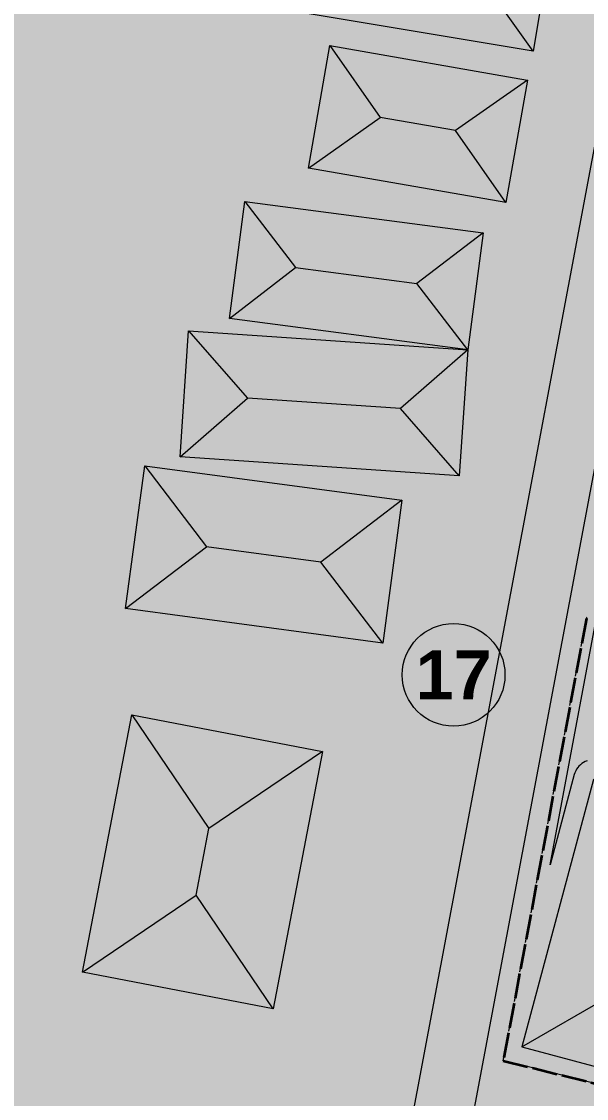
# Model space of a CAD drawing. Header units: metres. Extents: x 305909 to 307171, y 9156037 to 9156671.
# Drawn here: x 306350.1 to 306378.7, y 9156467.6 to 9156522.1 of the extents above; entities that cross this region are included whole.
import ezdxf
from ezdxf.enums import TextEntityAlignment as Align

# ---------------------------------------------------------------- set-up
doc = ezdxf.new("R2010")
doc.units = ezdxf.units.M
doc.linetypes.add('DASHED', pattern=[1.524, 1.27, -0.254])
doc.linetypes.add('DASHED2', pattern=[0.762, 0.635, -0.127])
for name, color, linetype, lineweight, true_color in [('A-ALUR_DISTRIBUSI', 7, 'DASHED', 50, 0x7828a0), ('A-ALUR_WISATA', 7, 'DASHED2', 50, 0xeb7800), ('B-BANGUNAN_PERMUKIMAN', 7, 'Continuous', 13, 0xf0cd8c), ('B-BAYANGAN', 7, 'Continuous', 0, 0x76786c), ('J-PERKERASAN_JALAN', 7, 'Continuous', 9, 0x989896), ('T-BALAI_PELATIHAN', 7, 'Continuous', 30, 0xaa2d2d), ('T-BANGUNAN_KLASTER_INTI', 7, 'Continuous', 13, 0xe88c3c), ('T-BIOFILTER', 7, 'Continuous', 13, 0x60aad2), ('T-KLASTER_TEMPE_INTI', 7, 'DASHED', 35, 0xd26e14), ('T-NOMOR_ELEMEN', 7, 'Continuous', 18, 0x141414), ('T-PERSIL_BALAI', 7, 'DASHED', 13, 0xb42828), ('U-PENANDA', 7, 'Continuous', 18, 0x192d78), ('Z-R-UT', 7, 'Continuous', 0, 0xffd699), ('Z-SPU-2', 7, 'Continuous', 0, 0xe6d2f0)]:
    doc.layers.add(name, color=color, linetype=linetype, lineweight=lineweight, true_color=true_color)
doc.styles.add('ARIALB', font='arialbd.ttf')

# ---------------------------------------------------------------- blocks, each defined once
blk = doc.blocks.new('PENANDA')
at = {"true_color": 0x192d78}
h = blk.add_hatch(color=166, dxfattribs=at)
h.dxf.hatch_style = 1
h.paths.add_polyline_path([(0, 1.6), (-1.4, -0.9), (1.4, -0.9)])

msp = doc.modelspace()

# ---------------------------------------------------------------- hatches: boundary and pattern name
at = {"layer": 'A-ALUR_DISTRIBUSI', "true_color": 0x7828a0}
h = msp.add_hatch(color=195, dxfattribs=at)
h.dxf.hatch_style = 1
h.paths.add_polyline_path([(306378.526, 9156499.656), (306378.566, 9156499.869), (306379.942, 9156499.611), (306379.902, 9156499.398), (306378.836, 9156493.714), (306377.46, 9156493.972), (306378.526, 9156499.656)])
h = msp.add_hatch(color=195, dxfattribs=at)
h.dxf.hatch_style = 1
h.paths.add_polyline_path([(306376.908, 9156491.023), (306378.284, 9156490.765), (306377.178, 9156484.868), (306375.802, 9156485.126), (306376.908, 9156491.023)])
h = msp.add_hatch(color=195, dxfattribs=at)
h.dxf.hatch_style = 1
h.paths.add_polyline_path([(306374.642, 9156478.942), (306375.249, 9156482.177), (306376.625, 9156481.919), (306376.018, 9156478.684), (306375.519, 9156476.022), (306374.143, 9156476.28), (306374.642, 9156478.942)])
h = msp.add_hatch(color=195, dxfattribs=at)
h.dxf.hatch_style = 1
h.paths.add_polyline_path([(306372.7, 9156468.585), (306373.132, 9156470.887), (306373.59, 9156473.331), (306374.966, 9156473.073), (306374.508, 9156470.629), (306374.076, 9156468.327), (306373.861, 9156467.176), (306372.485, 9156467.434), (306372.7, 9156468.585)])
at = {"layer": 'A-ALUR_WISATA', "true_color": 0xeb7800}
h = msp.add_hatch(color=30, dxfattribs=at)
h.dxf.hatch_style = 1
h.paths.add_polyline_path([(306379.347, 9156525.812), (306379.38, 9156525.72), (306379.402, 9156525.624), (306380.177, 9156520.93), (306378.599, 9156520.669), (306377.839, 9156525.266), (306377.385, 9156526.316), (306378.853, 9156526.952), (306379.347, 9156525.812)])
h = msp.add_hatch(color=30, dxfattribs=at)
h.dxf.hatch_style = 1
h.paths.add_polyline_path([(306379.016, 9156502.813), (306377.444, 9156503.108), (306378.549, 9156509.005), (306380.122, 9156508.71), (306379.016, 9156502.813)])
h = msp.add_hatch(color=30, dxfattribs=at)
h.dxf.hatch_style = 1
h.paths.add_polyline_path([(306377.358, 9156493.967), (306375.786, 9156494.262), (306376.891, 9156500.159), (306378.463, 9156499.864), (306377.358, 9156493.967)])
h = msp.add_hatch(color=30, dxfattribs=at)
h.dxf.hatch_style = 1
h.paths.add_polyline_path([(306375.467, 9156488.217), (306374.228, 9156493.332), (306378.474, 9156492.537)])
h = msp.add_hatch(color=30, dxfattribs=at)
h.dxf.hatch_style = 1
h.paths.add_polyline_path([(306375.701, 9156485.121), (306374.128, 9156485.415), (306375.233, 9156491.313), (306376.806, 9156491.018), (306375.701, 9156485.121)])
h = msp.add_hatch(color=30, dxfattribs=at)
h.dxf.hatch_style = 1
h.paths.add_polyline_path([(306374.421, 9156478.284), (306374.045, 9156476.275), (306372.472, 9156476.569), (306372.848, 9156478.578), (306373.576, 9156482.467), (306375.149, 9156482.172), (306374.421, 9156478.284)])
h = msp.add_hatch(color=30, dxfattribs=at)
h.dxf.hatch_style = 1
h.paths.add_polyline_path([(306373.427, 9156472.972), (306372.625, 9156468.681), (306372.392, 9156467.428), (306370.819, 9156467.721), (306371.053, 9156468.975), (306371.854, 9156473.266), (306371.921, 9156473.62), (306373.493, 9156473.326), (306373.427, 9156472.972)])
at = {"layer": 'B-BANGUNAN_PERMUKIMAN', "true_color": 0xb87250}
h = msp.add_hatch(color=35, dxfattribs=at)
h.dxf.hatch_style = 1
h.paths.add_polyline_path([(306371.389, 9156527.089), (306377.901, 9156531.73), (306376.03, 9156520.577), (306371.389, 9156527.089)])
at = {"layer": 'B-BANGUNAN_PERMUKIMAN', "true_color": 0xc07753}
h = msp.add_hatch(color=23, dxfattribs=at)
h.dxf.hatch_style = 1
h.paths.add_polyline_path([(306366.138, 9156527.969), (306371.389, 9156527.089), (306376.03, 9156520.577), (306376.03, 9156520.576), (306359.626, 9156523.328), (306366.138, 9156527.969)])
at = {"layer": 'B-BANGUNAN_PERMUKIMAN', "true_color": 0xef9568}
h = msp.add_hatch(color=21, dxfattribs=at)
h.dxf.hatch_style = 1
h.paths.add_polyline_path([(306368.288, 9156517.218), (306364.649, 9156514.66), (306365.731, 9156520.857), (306368.288, 9156517.218)])
at = {"layer": 'B-BANGUNAN_PERMUKIMAN', "true_color": 0xe79064}
h = msp.add_hatch(color=33, dxfattribs=at)
h.dxf.hatch_style = 1
h.paths.add_polyline_path([(306372.093, 9156516.553), (306368.288, 9156517.218), (306365.731, 9156520.857), (306365.731, 9156520.857), (306375.732, 9156519.111), (306372.093, 9156516.553)])
at = {"layer": 'B-BANGUNAN_PERMUKIMAN', "true_color": 0xb8724f}
h = msp.add_hatch(color=35, dxfattribs=at)
h.dxf.hatch_style = 1
h.paths.add_polyline_path([(306372.093, 9156516.553), (306375.732, 9156519.111), (306374.65, 9156512.914), (306372.093, 9156516.553)])
at = {"layer": 'B-BANGUNAN_PERMUKIMAN', "true_color": 0xc07753}
h = msp.add_hatch(color=23, dxfattribs=at)
h.dxf.hatch_style = 1
h.paths.add_polyline_path([(306364.649, 9156514.66), (306368.288, 9156517.218), (306372.093, 9156516.553), (306374.65, 9156512.914), (306364.649, 9156514.66)])
at = {"layer": 'B-BANGUNAN_PERMUKIMAN', "true_color": 0xee9467}
h = msp.add_hatch(color=21, dxfattribs=at)
h.dxf.hatch_style = 1
h.paths.add_polyline_path([(306363.999, 9156509.615), (306360.651, 9156507.046), (306361.43, 9156512.963), (306363.999, 9156509.615)])
at = {"layer": 'B-BANGUNAN_PERMUKIMAN', "true_color": 0xe89064}
h = msp.add_hatch(color=33, dxfattribs=at)
h.dxf.hatch_style = 1
h.paths.add_polyline_path([(306370.146, 9156508.806), (306363.999, 9156509.615), (306361.43, 9156512.963), (306373.494, 9156511.376), (306370.146, 9156508.806)])
at = {"layer": 'B-BANGUNAN_PERMUKIMAN', "true_color": 0xb97350}
h = msp.add_hatch(color=23, dxfattribs=at)
h.dxf.hatch_style = 1
h.paths.add_polyline_path([(306372.716, 9156505.458), (306370.146, 9156508.806), (306373.494, 9156511.376), (306373.494, 9156511.376), (306372.716, 9156505.458)])
at = {"layer": 'B-BANGUNAN_PERMUKIMAN', "true_color": 0xbf7753}
h = msp.add_hatch(color=23, dxfattribs=at)
h.dxf.hatch_style = 1
h.paths.add_polyline_path([(306360.651, 9156507.046), (306360.651, 9156507.046), (306363.999, 9156509.615), (306370.146, 9156508.806), (306372.716, 9156505.458), (306360.651, 9156507.046)])
at = {"layer": 'B-BANGUNAN_PERMUKIMAN', "true_color": 0xed9367}
h = msp.add_hatch(color=21, dxfattribs=at)
h.dxf.hatch_style = 1
h.paths.add_polyline_path([(306358.588, 9156506.41), (306361.56, 9156503.008), (306358.158, 9156500.036), (306358.158, 9156500.036), (306358.588, 9156506.41)])
at = {"layer": 'B-BANGUNAN_PERMUKIMAN', "true_color": 0xea9165}
h = msp.add_hatch(color=33, dxfattribs=at)
h.dxf.hatch_style = 1
h.paths.add_polyline_path([(306372.716, 9156505.458), (306369.314, 9156502.486), (306361.56, 9156503.008), (306358.588, 9156506.41), (306372.716, 9156505.458)])
at = {"layer": 'B-BANGUNAN_PERMUKIMAN', "true_color": 0xba7450}
h = msp.add_hatch(color=23, dxfattribs=at)
h.dxf.hatch_style = 1
h.paths.add_polyline_path([(306369.314, 9156502.486), (306372.716, 9156505.458), (306372.286, 9156499.084), (306369.314, 9156502.486)])
at = {"layer": 'B-BANGUNAN_PERMUKIMAN', "true_color": 0xbd7652}
h = msp.add_hatch(color=23, dxfattribs=at)
h.dxf.hatch_style = 1
h.paths.add_polyline_path([(306361.56, 9156503.008), (306369.314, 9156502.486), (306372.286, 9156499.084), (306372.286, 9156499.083), (306358.158, 9156500.036), (306361.56, 9156503.008)])
at = {"layer": 'B-BANGUNAN_PERMUKIMAN', "true_color": 0xee9467}
h = msp.add_hatch(color=21, dxfattribs=at)
h.dxf.hatch_style = 1
h.paths.add_polyline_path([(306359.494, 9156495.486), (306355.396, 9156492.358), (306355.395, 9156492.358), (306356.365, 9156499.584), (306359.494, 9156495.486)])
at = {"layer": 'B-BANGUNAN_PERMUKIMAN', "true_color": 0xe89064}
h = msp.add_hatch(color=33, dxfattribs=at)
h.dxf.hatch_style = 1
h.paths.add_polyline_path([(306369.382, 9156497.838), (306369.382, 9156497.838), (306365.284, 9156494.709), (306359.494, 9156495.486), (306356.365, 9156499.584), (306369.382, 9156497.838)])
at = {"layer": 'B-BANGUNAN_PERMUKIMAN', "true_color": 0xb97350}
h = msp.add_hatch(color=23, dxfattribs=at)
h.dxf.hatch_style = 1
h.paths.add_polyline_path([(306365.284, 9156494.709), (306369.382, 9156497.838), (306368.413, 9156490.611), (306365.284, 9156494.709)])
at = {"layer": 'B-BANGUNAN_PERMUKIMAN', "true_color": 0xbf7753}
h = msp.add_hatch(color=23, dxfattribs=at)
h.dxf.hatch_style = 1
h.paths.add_polyline_path([(306359.494, 9156495.486), (306365.284, 9156494.709), (306368.413, 9156490.611), (306355.396, 9156492.358), (306359.494, 9156495.486)])
at = {"layer": 'B-BANGUNAN_PERMUKIMAN', "true_color": 0xf09568}
h = msp.add_hatch(color=21, dxfattribs=at)
h.dxf.hatch_style = 1
h.paths.add_polyline_path([(306359.615, 9156481.221), (306358.97, 9156477.853), (306353.216, 9156473.952), (306355.713, 9156486.975), (306359.615, 9156481.221)])
at = {"layer": 'B-BANGUNAN_PERMUKIMAN', "true_color": 0xe78f64}
h = msp.add_hatch(color=33, dxfattribs=at)
h.dxf.hatch_style = 1
h.paths.add_polyline_path([(306359.615, 9156481.221), (306355.713, 9156486.975), (306365.37, 9156485.123), (306359.615, 9156481.221)])
at = {"layer": 'B-BANGUNAN_PERMUKIMAN', "true_color": 0xb7724f}
h = msp.add_hatch(color=35, dxfattribs=at)
h.dxf.hatch_style = 1
h.paths.add_polyline_path([(306362.873, 9156472.099), (306358.97, 9156477.853), (306359.615, 9156481.221), (306365.37, 9156485.123), (306365.37, 9156485.123), (306362.873, 9156472.099)])
at = {"layer": 'B-BANGUNAN_PERMUKIMAN', "true_color": 0xc07853}
h = msp.add_hatch(color=23, dxfattribs=at)
h.dxf.hatch_style = 1
h.paths.add_polyline_path([(306358.97, 9156477.853), (306362.873, 9156472.099), (306353.216, 9156473.951), (306353.216, 9156473.952), (306358.97, 9156477.853)])
at = {"layer": 'B-BAYANGAN', "true_color": 0x76786c}
h = msp.add_hatch(color=8, dxfattribs=at)
h.dxf.hatch_style = 1
h.paths.add_polyline_path([(306378.651, 9156530.98), (306376.78, 9156519.826), (306360.376, 9156522.578), (306362.247, 9156533.732), (306378.651, 9156530.98)])
h = msp.add_hatch(color=8, dxfattribs=at)
h.dxf.hatch_style = 1
h.paths.add_polyline_path([(306378.651, 9156530.98), (306376.78, 9156519.826), (306360.376, 9156522.578), (306362.247, 9156533.732), (306378.651, 9156530.98)])
h = msp.add_hatch(color=8, dxfattribs=at)
h.dxf.hatch_style = 1
h.paths.add_polyline_path([(306376.482, 9156518.361), (306375.401, 9156512.164), (306365.399, 9156513.91), (306366.481, 9156520.107), (306376.482, 9156518.361)])
h = msp.add_hatch(color=8, dxfattribs=at)
h.dxf.hatch_style = 1
h.paths.add_polyline_path([(306376.482, 9156518.361), (306375.401, 9156512.164), (306365.399, 9156513.91), (306366.481, 9156520.107), (306376.482, 9156518.361)])
h = msp.add_hatch(color=8, dxfattribs=at)
h.dxf.hatch_style = 1
h.paths.add_polyline_path([(306373.466, 9156504.708), (306361.401, 9156506.295), (306362.18, 9156512.213), (306374.245, 9156510.626), (306373.466, 9156504.708)])
h = msp.add_hatch(color=8, dxfattribs=at)
h.dxf.hatch_style = 1
h.paths.add_polyline_path([(306373.466, 9156504.708), (306361.401, 9156506.295), (306362.18, 9156512.213), (306374.245, 9156510.626), (306373.466, 9156504.708)])
h = msp.add_hatch(color=8, dxfattribs=at)
h.dxf.hatch_style = 1
h.paths.add_polyline_path([(306373.466, 9156504.708), (306373.036, 9156498.333), (306358.908, 9156499.286), (306359.337, 9156505.66), (306373.466, 9156504.708)])
h = msp.add_hatch(color=8, dxfattribs=at)
h.dxf.hatch_style = 1
h.paths.add_polyline_path([(306373.466, 9156504.708), (306373.036, 9156498.333), (306358.908, 9156499.286), (306359.337, 9156505.66), (306373.466, 9156504.708)])
h = msp.add_hatch(color=8, dxfattribs=at)
h.dxf.hatch_style = 1
h.paths.add_polyline_path([(306370.132, 9156497.088), (306369.163, 9156489.861), (306356.145, 9156491.608), (306357.115, 9156498.834), (306370.132, 9156497.088)])
h = msp.add_hatch(color=8, dxfattribs=at)
h.dxf.hatch_style = 1
h.paths.add_polyline_path([(306370.132, 9156497.088), (306369.163, 9156489.861), (306356.145, 9156491.608), (306357.115, 9156498.834), (306370.132, 9156497.088)])
h = msp.add_hatch(color=8, dxfattribs=at)
h.dxf.hatch_style = 1
h.paths.add_polyline_path([(306366.121, 9156484.373), (306363.623, 9156471.349), (306353.966, 9156473.201), (306356.463, 9156486.225), (306366.121, 9156484.373)])
h = msp.add_hatch(color=8, dxfattribs=at)
h.dxf.hatch_style = 1
h.paths.add_polyline_path([(306366.121, 9156484.373), (306363.623, 9156471.349), (306353.966, 9156473.201), (306356.463, 9156486.225), (306366.121, 9156484.373)])
h = msp.add_hatch(color=8, dxfattribs=at)
h.dxf.hatch_style = 1
h.paths.add_polyline_path([(306389.635, 9156480.208), (306379.976, 9156482.796), (306376.352, 9156469.273), (306386.012, 9156466.685), (306389.635, 9156480.208)])
at = {"layer": 'J-PERKERASAN_JALAN', "true_color": 0xa8a8a6}
h = msp.add_hatch(color=253, dxfattribs=at)
h.dxf.hatch_style = 1
h.paths.add_polyline_path([(306211.341, 9156561.319), (306215.693, 9156561.13), (306215.76, 9156561.126), (306215.8, 9156561.123), (306215.867, 9156561.117), (306305.106, 9156551.206), (306305.211, 9156551.196), (306385.831, 9156544.389), (306385.918, 9156544.38), (306385.969, 9156544.374), (306386.055, 9156544.361), (306424.864, 9156537.661), (306424.901, 9156537.654), (306424.922, 9156537.65), (306424.958, 9156537.643), (306453.186, 9156531.689), (306453.481, 9156531.639), (306455.847, 9156531.322), (306456.066, 9156531.299), (306458.588, 9156531.102), (306458.613, 9156531.1), (306499.527, 9156528.16), (306499.548, 9156528.159), (306503.861, 9156527.791), (306503.93, 9156527.784), (306503.97, 9156527.78), (306504.038, 9156527.77), (306508.381, 9156527.098), (306524.104, 9156524.604), (306524.104, 9156521.364), (306507.903, 9156523.933), (306507.888, 9156523.936), (306503.705, 9156524.584), (306503.432, 9156524.616), (306499.323, 9156524.966), (306499.27, 9156524.971), (306458.379, 9156527.908), (306455.69, 9156528.118), (306455.636, 9156528.123), (306455.603, 9156528.127), (306455.548, 9156528.133), (306452.885, 9156528.49), (306452.811, 9156528.501), (306452.767, 9156528.509), (306452.694, 9156528.523), (306424.381, 9156534.494), (306424.236, 9156534.522), (306390.807, 9156540.293), (306390.292, 9156540.348), (306389.774, 9156540.336), (306389.261, 9156540.256), (306388.764, 9156540.112), (306388.289, 9156539.904), (306387.845, 9156539.636), (306387.439, 9156539.314), (306387.079, 9156538.941), (306386.769, 9156538.525), (306386.516, 9156538.073), (306386.324, 9156537.592), (306386.196, 9156537.089), (306373.097, 9156467.337), (306371.27, 9156457.608), (306371.258, 9156457.542), (306354.047, 9156356.618), (306353.994, 9156356.117), (306354.004, 9156355.613), (306354.077, 9156355.115), (306354.213, 9156354.629), (306354.408, 9156354.165), (306354.661, 9156353.729), (306354.966, 9156353.328), (306355.319, 9156352.968), (306355.714, 9156352.656), (306356.146, 9156352.396), (306356.607, 9156352.192), (306357.09, 9156352.048), (306357.587, 9156351.966), (306409.631, 9156346.693), (306409.685, 9156346.687), (306409.717, 9156346.683), (306409.771, 9156346.675), (306440.166, 9156341.92), (306440.608, 9156341.876), (306479.912, 9156340.134), (306480.43, 9156340.144), (306480.943, 9156340.222), (306481.441, 9156340.365), (306481.917, 9156340.572), (306482.362, 9156340.838), (306482.768, 9156341.16), (306483.13, 9156341.531), (306483.441, 9156341.946), (306483.695, 9156342.398), (306483.889, 9156342.879), (306484.019, 9156343.381), (306484.082, 9156343.896), (306484.563, 9156352.101), (306486.641, 9156384.636), (306486.657, 9156384.758), (306486.78, 9156384.758), (306489.513, 9156384.584), (306489.635, 9156384.568), (306489.635, 9156384.445), (306487.559, 9156351.943), (306487.558, 9156351.922), (306487.067, 9156343.551), (306487.07, 9156343.043), (306487.137, 9156342.539), (306487.267, 9156342.048), (306487.458, 9156341.578), (306487.707, 9156341.135), (306488.011, 9156340.728), (306488.363, 9156340.362), (306488.76, 9156340.044), (306489.193, 9156339.779), (306489.656, 9156339.571), (306490.142, 9156339.423), (306490.643, 9156339.338), (306492.503, 9156339.143), (306492.541, 9156339.139), (306492.564, 9156339.136), (306492.602, 9156339.131), (306513.238, 9156336.16), (306513.401, 9156336.139), (306524.104, 9156335.046), (306524.104, 9156331.829), (306512.982, 9156332.966), (306512.941, 9156332.97), (306512.916, 9156332.973), (306512.875, 9156332.979), (306498.863, 9156334.996), (306498.356, 9156335.037), (306497.849, 9156335.012), (306497.349, 9156334.924), (306496.864, 9156334.773), (306496.402, 9156334.562), (306495.97, 9156334.294), (306495.576, 9156333.973), (306495.226, 9156333.605), (306494.925, 9156333.196), (306494.679, 9156332.752), (306494.49, 9156332.28), (306494.364, 9156331.788), (306494.3, 9156331.284), (306494.301, 9156330.776), (306499.491, 9156251.377), (306499.491, 9156251.254), (306499.369, 9156251.238), (306496.637, 9156251.059), (306496.514, 9156251.059), (306496.498, 9156251.181), (306491.167, 9156332.724), (306491.102, 9156333.229), (306490.973, 9156333.721), (306490.782, 9156334.193), (306490.533, 9156334.637), (306490.23, 9156335.046), (306489.877, 9156335.413), (306489.48, 9156335.732), (306489.047, 9156335.998), (306488.582, 9156336.207), (306488.095, 9156336.356), (306487.594, 9156336.441), (306485.258, 9156336.686), (306485.017, 9156336.704), (306446.09, 9156338.429), (306445.584, 9156338.42), (306445.083, 9156338.346), (306444.595, 9156338.21), (306444.129, 9156338.013), (306443.691, 9156337.759), (306443.289, 9156337.452), (306442.928, 9156337.096), (306442.616, 9156336.698), (306442.356, 9156336.263), (306442.153, 9156335.8), (306442.011, 9156335.314), (306441.931, 9156334.814), (306441.915, 9156334.308), (306442.571, 9156313.413), (306442.58, 9156313.248), (306443.283, 9156303.609), (306443.286, 9156303.565), (306443.287, 9156303.544), (306443.288, 9156303.5), (306443.886, 9156283.072), (306443.882, 9156282.949), (306443.759, 9156282.937), (306441.022, 9156282.857), (306440.899, 9156282.862), (306440.888, 9156282.984), (306440.293, 9156303.314), (306440.284, 9156303.488), (306439.581, 9156313.122), (306439.578, 9156313.164), (306439.577, 9156313.184), (306439.576, 9156313.226), (306438.873, 9156335.586), (306438.826, 9156336.086), (306438.716, 9156336.577), (306438.545, 9156337.05), (306438.317, 9156337.498), (306438.034, 9156337.914), (306437.701, 9156338.291), (306437.323, 9156338.623), (306436.907, 9156338.906), (306436.458, 9156339.133), (306435.985, 9156339.303), (306435.494, 9156339.412), (306409.399, 9156343.494), (306409.184, 9156343.522), (306356.316, 9156348.878), (306355.783, 9156348.897), (306355.253, 9156348.844), (306354.735, 9156348.722), (306354.238, 9156348.531), (306353.77, 9156348.276), (306353.34, 9156347.962), (306352.956, 9156347.593), (306352.624, 9156347.176), (306352.351, 9156346.719), (306352.141, 9156346.23), (306351.997, 9156345.717), (306341.11, 9156293.6), (306341.085, 9156293.468), (306330.918, 9156235.039), (306330.908, 9156234.979), (306329.587, 9156226.644), (306329.547, 9156226.286), (306329.002, 9156218.17), (306329.001, 9156218.146), (306326.612, 9156189.443), (306326.594, 9156189.321), (306326.471, 9156189.324), (306323.742, 9156189.551), (306323.62, 9156189.569), (306323.622, 9156189.692), (306326.007, 9156218.339), (306326.011, 9156218.403), (306326.567, 9156226.689), (306326.575, 9156226.779), (306326.58, 9156226.824), (306326.592, 9156226.913), (306327.95, 9156235.479), (306327.954, 9156235.502), (306338.142, 9156294.057), (306338.148, 9156294.09), (306338.151, 9156294.106), (306338.158, 9156294.139), (306348.925, 9156345.68), (306348.998, 9156346.205), (306349.002, 9156346.735), (306348.936, 9156347.261), (306348.8, 9156347.774), (306348.598, 9156348.264), (306348.333, 9156348.723), (306348.01, 9156349.143), (306347.634, 9156349.517), (306347.211, 9156349.837), (306346.75, 9156350.099), (306346.259, 9156350.298), (306345.745, 9156350.43), (306324.834, 9156354.345), (306324.271, 9156354.41), (306279.508, 9156356.343), (306211.341, 9156359.746), (306211.341, 9156362.949), (306279.625, 9156359.541), (306279.652, 9156359.54), (306324.736, 9156357.593), (306324.877, 9156357.581), (306324.962, 9156357.572), (306325.102, 9156357.551), (306346.36, 9156353.57), (306346.885, 9156353.507), (306347.414, 9156353.514), (306347.937, 9156353.591), (306348.445, 9156353.736), (306348.93, 9156353.947), (306349.383, 9156354.219), (306349.796, 9156354.55), (306350.161, 9156354.931), (306350.473, 9156355.358), (306350.727, 9156355.822), (306350.917, 9156356.315), (306351.04, 9156356.829), (306367.345, 9156452.444), (306367.4, 9156452.978), (306367.382, 9156453.515), (306367.293, 9156454.044), (306367.134, 9156454.557), (306366.908, 9156455.044), (306366.618, 9156455.496), (306366.271, 9156455.905), (306365.872, 9156456.264), (306365.428, 9156456.566), (306364.948, 9156456.806), (306364.44, 9156456.98), (306363.913, 9156457.084), (306328.417, 9156461.659), (306307.102, 9156464.447), (306307.086, 9156464.449), (306307.041, 9156464.456), (306243.125, 9156474.305), (306242.61, 9156474.35), (306242.093, 9156474.329), (306241.583, 9156474.241), (306241.089, 9156474.088), (306240.619, 9156473.873), (306240.18, 9156473.598), (306239.781, 9156473.27), (306239.427, 9156472.892), (306239.125, 9156472.472), (306238.879, 9156472.017), (306235.863, 9156465.428), (306235.816, 9156465.333), (306235.721, 9156465.173), (306235.626, 9156465.045), (306235.517, 9156464.929), (306235.377, 9156464.807), (306235.291, 9156464.744), (306234.104, 9156463.916), (306234.011, 9156463.855), (306233.816, 9156463.749), (306233.715, 9156463.704), (306232.243, 9156463.105), (306232.16, 9156463.073), (306232.012, 9156463.028), (306231.882, 9156463), (306231.728, 9156462.982), (306231.639, 9156462.977), (306225.305, 9156462.777), (306225.175, 9156462.777), (306225.11, 9156462.78), (306224.979, 9156462.788), (306217.294, 9156463.552), (306217.186, 9156463.566), (306217.132, 9156463.574), (306217.025, 9156463.594), (306211.341, 9156464.792), (306211.341, 9156467.858), (306217.404, 9156466.58), (306217.834, 9156466.513), (306224.983, 9156465.803), (306225.505, 9156465.785), (306230.354, 9156465.938), (306230.906, 9156465.994), (306231.444, 9156466.125), (306231.96, 9156466.33), (306232.442, 9156466.604), (306232.881, 9156466.943), (306233.27, 9156467.338), (306233.6, 9156467.784), (306233.865, 9156468.271), (306237.161, 9156475.469), (306237.205, 9156475.561), (306237.295, 9156475.714), (306237.385, 9156475.836), (306237.487, 9156475.949), (306237.6, 9156476.051), (306237.743, 9156476.156), (306237.829, 9156476.21), (306239.166, 9156476.996), (306239.245, 9156477.041), (306239.389, 9156477.108), (306239.517, 9156477.155), (306239.67, 9156477.196), (306239.759, 9156477.213), (306241.459, 9156477.502), (306241.565, 9156477.517), (306241.752, 9156477.529), (306241.939, 9156477.52), (306242.045, 9156477.507), (306307.452, 9156467.428), (306307.542, 9156467.415), (306328.795, 9156464.635), (306328.802, 9156464.634), (306364.829, 9156459.991), (306365.332, 9156459.958), (306365.835, 9156459.989), (306366.33, 9156460.083), (306366.81, 9156460.238), (306367.266, 9156460.452), (306367.692, 9156460.722), (306368.08, 9156461.044), (306368.425, 9156461.412), (306368.721, 9156461.82), (306368.963, 9156462.262), (306369.147, 9156462.731), (306369.271, 9156463.22), (306370.149, 9156467.89), (306383.124, 9156536.986), (306383.186, 9156537.496), (306383.182, 9156538.011), (306383.112, 9156538.52), (306382.978, 9156539.016), (306382.781, 9156539.491), (306382.525, 9156539.937), (306382.213, 9156540.346), (306381.852, 9156540.712), (306381.447, 9156541.028), (306381.004, 9156541.29), (306380.532, 9156541.493), (306380.037, 9156541.634), (306379.529, 9156541.71), (306304.881, 9156548.012), (306304.855, 9156548.015), (306304.839, 9156548.016), (306304.813, 9156548.019), (306215.667, 9156557.919), (306215.399, 9156557.94), (306211.341, 9156558.116), (306211.341, 9156561.319)])
at = {"layer": 'T-BALAI_PELATIHAN', "true_color": 0xbf3434}
h = msp.add_hatch(color=15, dxfattribs=at)
h.dxf.hatch_style = 1
h.paths.add_polyline_path([(306382.611, 9156477.573), (306381.576, 9156473.708), (306375.453, 9156470.174), (306379.076, 9156483.696), (306382.611, 9156477.573)])
at = {"layer": 'T-BALAI_PELATIHAN', "true_color": 0x9a2a2a}
h = msp.add_hatch(color=17, dxfattribs=at)
h.dxf.hatch_style = 1
h.paths.add_polyline_path([(306381.576, 9156473.708), (306385.112, 9156467.585), (306375.453, 9156470.173), (306375.453, 9156470.174), (306381.576, 9156473.708)])
at = {"layer": 'T-BANGUNAN_KLASTER_INTI', "true_color": 0xce8b22}
h = msp.add_hatch(color=42, dxfattribs=at)
h.dxf.hatch_style = 1
h.paths.add_polyline_path([(306371.389, 9156527.089), (306377.901, 9156531.73), (306376.03, 9156520.577), (306371.389, 9156527.089)])
at = {"layer": 'T-BANGUNAN_KLASTER_INTI', "true_color": 0xd79124}
h = msp.add_hatch(color=42, dxfattribs=at)
h.dxf.hatch_style = 1
h.paths.add_polyline_path([(306366.138, 9156527.969), (306371.389, 9156527.089), (306376.03, 9156520.577), (306376.03, 9156520.576), (306359.626, 9156523.328), (306366.138, 9156527.969)])
at = {"layer": 'T-BANGUNAN_KLASTER_INTI', "true_color": 0xffb42d}
h = msp.add_hatch(color=40, dxfattribs=at)
h.dxf.hatch_style = 1
h.paths.add_polyline_path([(306368.288, 9156517.218), (306364.649, 9156514.66), (306365.731, 9156520.857), (306368.288, 9156517.218)])
at = {"layer": 'T-BANGUNAN_KLASTER_INTI', "true_color": 0xffae2b}
h = msp.add_hatch(color=40, dxfattribs=at)
h.dxf.hatch_style = 1
h.paths.add_polyline_path([(306372.093, 9156516.553), (306368.288, 9156517.218), (306365.731, 9156520.857), (306365.731, 9156520.857), (306375.732, 9156519.111), (306372.093, 9156516.553)])
at = {"layer": 'T-BANGUNAN_KLASTER_INTI', "true_color": 0xce8b22}
h = msp.add_hatch(color=42, dxfattribs=at)
h.dxf.hatch_style = 1
h.paths.add_polyline_path([(306372.093, 9156516.553), (306375.732, 9156519.111), (306374.65, 9156512.914), (306372.093, 9156516.553)])
at = {"layer": 'T-BANGUNAN_KLASTER_INTI', "true_color": 0xd89124}
h = msp.add_hatch(color=42, dxfattribs=at)
h.dxf.hatch_style = 1
h.paths.add_polyline_path([(306364.649, 9156514.66), (306368.288, 9156517.218), (306372.093, 9156516.553), (306374.65, 9156512.914), (306364.649, 9156514.66)])
at = {"layer": 'T-BANGUNAN_KLASTER_INTI', "true_color": 0xffb42d}
h = msp.add_hatch(color=40, dxfattribs=at)
h.dxf.hatch_style = 1
h.paths.add_polyline_path([(306363.999, 9156509.615), (306360.651, 9156507.046), (306361.43, 9156512.963), (306363.999, 9156509.615)])
at = {"layer": 'T-BANGUNAN_KLASTER_INTI', "true_color": 0xffaf2b}
h = msp.add_hatch(color=40, dxfattribs=at)
h.dxf.hatch_style = 1
h.paths.add_polyline_path([(306370.146, 9156508.806), (306363.999, 9156509.615), (306361.43, 9156512.963), (306373.494, 9156511.376), (306370.146, 9156508.806)])
at = {"layer": 'T-BANGUNAN_KLASTER_INTI', "true_color": 0xcf8b22}
h = msp.add_hatch(color=42, dxfattribs=at)
h.dxf.hatch_style = 1
h.paths.add_polyline_path([(306372.716, 9156505.458), (306370.146, 9156508.806), (306373.494, 9156511.376), (306373.494, 9156511.376), (306372.716, 9156505.458)])
at = {"layer": 'T-BANGUNAN_KLASTER_INTI', "true_color": 0xd69024}
h = msp.add_hatch(color=42, dxfattribs=at)
h.dxf.hatch_style = 1
h.paths.add_polyline_path([(306360.651, 9156507.046), (306360.651, 9156507.046), (306363.999, 9156509.615), (306370.146, 9156508.806), (306372.716, 9156505.458), (306360.651, 9156507.046)])
at = {"layer": 'T-BANGUNAN_KLASTER_INTI', "true_color": 0xffb32c}
h = msp.add_hatch(color=40, dxfattribs=at)
h.dxf.hatch_style = 1
h.paths.add_polyline_path([(306358.588, 9156506.41), (306361.56, 9156503.008), (306358.158, 9156500.036), (306358.158, 9156500.036), (306358.588, 9156506.41)])
at = {"layer": 'T-BANGUNAN_KLASTER_INTI', "true_color": 0xffb02c}
h = msp.add_hatch(color=40, dxfattribs=at)
h.dxf.hatch_style = 1
h.paths.add_polyline_path([(306372.716, 9156505.458), (306369.314, 9156502.486), (306361.56, 9156503.008), (306358.588, 9156506.41), (306372.716, 9156505.458)])
at = {"layer": 'T-BANGUNAN_KLASTER_INTI', "true_color": 0xd18c23}
h = msp.add_hatch(color=42, dxfattribs=at)
h.dxf.hatch_style = 1
h.paths.add_polyline_path([(306369.314, 9156502.486), (306372.716, 9156505.458), (306372.286, 9156499.084), (306369.314, 9156502.486)])
at = {"layer": 'T-BANGUNAN_KLASTER_INTI', "true_color": 0xd48f23}
h = msp.add_hatch(color=42, dxfattribs=at)
h.dxf.hatch_style = 1
h.paths.add_polyline_path([(306361.56, 9156503.008), (306369.314, 9156502.486), (306372.286, 9156499.084), (306372.286, 9156499.083), (306358.158, 9156500.036), (306361.56, 9156503.008)])
at = {"layer": 'T-BANGUNAN_KLASTER_INTI', "true_color": 0xffb42d}
h = msp.add_hatch(color=40, dxfattribs=at)
h.dxf.hatch_style = 1
h.paths.add_polyline_path([(306359.494, 9156495.486), (306355.396, 9156492.358), (306355.395, 9156492.358), (306356.365, 9156499.584), (306359.494, 9156495.486)])
at = {"layer": 'T-BANGUNAN_KLASTER_INTI', "true_color": 0xffaf2b}
h = msp.add_hatch(color=40, dxfattribs=at)
h.dxf.hatch_style = 1
h.paths.add_polyline_path([(306369.382, 9156497.838), (306369.382, 9156497.838), (306365.284, 9156494.709), (306359.494, 9156495.486), (306356.365, 9156499.584), (306369.382, 9156497.838)])
at = {"layer": 'T-BANGUNAN_KLASTER_INTI', "true_color": 0xcf8b22}
h = msp.add_hatch(color=42, dxfattribs=at)
h.dxf.hatch_style = 1
h.paths.add_polyline_path([(306365.284, 9156494.709), (306369.382, 9156497.838), (306368.413, 9156490.611), (306365.284, 9156494.709)])
at = {"layer": 'T-BANGUNAN_KLASTER_INTI', "true_color": 0xd69024}
h = msp.add_hatch(color=42, dxfattribs=at)
h.dxf.hatch_style = 1
h.paths.add_polyline_path([(306359.494, 9156495.486), (306365.284, 9156494.709), (306368.413, 9156490.611), (306355.396, 9156492.358), (306359.494, 9156495.486)])
at = {"layer": 'T-BANGUNAN_KLASTER_INTI', "true_color": 0xffb52d}
h = msp.add_hatch(color=40, dxfattribs=at)
h.dxf.hatch_style = 1
h.paths.add_polyline_path([(306359.615, 9156481.221), (306358.97, 9156477.853), (306353.216, 9156473.952), (306355.713, 9156486.975), (306359.615, 9156481.221)])
at = {"layer": 'T-BANGUNAN_KLASTER_INTI', "true_color": 0xffae2b}
h = msp.add_hatch(color=40, dxfattribs=at)
h.dxf.hatch_style = 1
h.paths.add_polyline_path([(306359.615, 9156481.221), (306355.713, 9156486.975), (306365.37, 9156485.123), (306359.615, 9156481.221)])
at = {"layer": 'T-BANGUNAN_KLASTER_INTI', "true_color": 0xce8a22}
h = msp.add_hatch(color=42, dxfattribs=at)
h.dxf.hatch_style = 1
h.paths.add_polyline_path([(306362.873, 9156472.099), (306358.97, 9156477.853), (306359.615, 9156481.221), (306365.37, 9156485.123), (306365.37, 9156485.123), (306362.873, 9156472.099)])
at = {"layer": 'T-BANGUNAN_KLASTER_INTI', "true_color": 0xd89124}
h = msp.add_hatch(color=42, dxfattribs=at)
h.dxf.hatch_style = 1
h.paths.add_polyline_path([(306358.97, 9156477.853), (306362.873, 9156472.099), (306353.216, 9156473.951), (306353.216, 9156473.952), (306358.97, 9156477.853)])
at = {"layer": 'T-BIOFILTER', "true_color": 0x60aad2}
h = msp.add_hatch(color=143, dxfattribs=at)
h.dxf.hatch_style = 1
h.paths.add_polyline_path([(306378.888, 9156487.989), (306378.861, 9156487.795), (306378.856, 9156487.746), (306378.848, 9156487.55), (306378.849, 9156487.501), (306378.86, 9156487.305), (306378.866, 9156487.256), (306378.896, 9156487.062), (306378.906, 9156487.014), (306378.956, 9156486.824), (306378.97, 9156486.777), (306379.038, 9156486.593), (306379.058, 9156486.548), (306379.143, 9156486.371), (306379.167, 9156486.328), (306379.269, 9156486.161), (306379.297, 9156486.12), (306379.415, 9156485.964), (306379.447, 9156485.926), (306379.58, 9156485.782), (306379.615, 9156485.748), (306379.761, 9156485.617), (306379.8, 9156485.586), (306379.958, 9156485.471), (306379.999, 9156485.444), (306380.169, 9156485.345), (306380.212, 9156485.322), (306380.39, 9156485.24), (306380.436, 9156485.222), (306380.621, 9156485.157), (306380.668, 9156485.143), (306380.859, 9156485.097), (306380.883, 9156485.092), (306389.523, 9156483.458), (306389.209, 9156481.987), (306389.177, 9156482.005), (306389.087, 9156482.044), (306388.994, 9156482.074), (306379.335, 9156484.662), (306379.239, 9156484.683), (306379.141, 9156484.694), (306379.043, 9156484.695), (306378.945, 9156484.687), (306378.849, 9156484.67), (306378.755, 9156484.643), (306378.663, 9156484.607), (306378.576, 9156484.562), (306378.493, 9156484.509), (306378.417, 9156484.448), (306378.346, 9156484.379), (306378.283, 9156484.305), (306378.227, 9156484.224), (306378.179, 9156484.138), (306378.14, 9156484.048), (306378.11, 9156483.955), (306376.887, 9156479.391), (306379.152, 9156491.449), (306379.561, 9156491.552), (306378.892, 9156488.013), (306378.888, 9156487.989)])
at = {"layer": 'T-NOMOR_ELEMEN', "true_color": 0xffffff}
h = msp.add_hatch(color=7, dxfattribs=at)
h.dxf.hatch_style = 1
edge = h.paths.add_edge_path()
edge.add_arc((306372, 9156489), 2.6, 0, 360)
at = {"layer": 'Z-R-UT', "true_color": 0xfae9cc}
h = msp.add_hatch(color=254, dxfattribs=at)
h.dxf.hatch_style = 1
h.paths.add_polyline_path([(306039.052, 9156573.455), (306119.178, 9156567.786), (306119.178, 9156567.786), (306160.523, 9156563.133), (306160.523, 9156563.133), (306186.122, 9156560.815), (306186.122, 9156560.815), (306215.657, 9156559.53), (306215.657, 9156559.53), (306305.003, 9156549.608), (306305.003, 9156549.608), (306385.74, 9156542.791), (306385.74, 9156542.791), (306385.919, 9156542.76), (306385.919, 9156484.648), (306380.976, 9156485.584), (306380.785, 9156485.629), (306380.6, 9156485.694), (306380.422, 9156485.776), (306380.252, 9156485.875), (306380.094, 9156485.991), (306379.947, 9156486.121), (306379.814, 9156486.265), (306379.696, 9156486.422), (306379.593, 9156486.589), (306379.507, 9156486.766), (306379.44, 9156486.95), (306379.39, 9156487.14), (306379.36, 9156487.334), (306379.348, 9156487.53), (306379.356, 9156487.726), (306379.383, 9156487.92), (306380.198, 9156492.227), (306378.765, 9156491.868), (306378.718, 9156491.851), (306374.515, 9156469.469), (306385.919, 9156466.63), (306385.919, 9156380), (306360, 9156380), (306360, 9156380), (306360, 9156380), (306360, 9156400.449), (306360, 9156400.449), (306360, 9156400.45), (306369.785, 9156457.829), (306369.785, 9156457.83), (306369.785, 9156457.831), (306369.785, 9156457.832), (306369.785, 9156457.833), (306369.785, 9156457.834), (306369.784, 9156457.835), (306369.784, 9156457.836), (306369.783, 9156457.837), (306369.783, 9156457.838), (306369.782, 9156457.838), (306369.781, 9156457.839), (306369.78, 9156457.84), (306369.78, 9156457.84), (306369.779, 9156457.84), (306369.778, 9156457.841), (306369.777, 9156457.841), (306341.904, 9156461.433), (306341.903, 9156461.433), (306341.903, 9156461.433), (306342.144, 9156465.284), (306342.144, 9156465.285), (306342.144, 9156465.286), (306342.144, 9156465.287), (306342.143, 9156465.288), (306342.143, 9156465.288), (306342.143, 9156465.289), (306342.142, 9156465.29), (306342.142, 9156465.291), (306342.141, 9156465.292), (306342.14, 9156465.292), (306342.139, 9156465.293), (306342.138, 9156465.293), (306342.138, 9156465.294), (306342.137, 9156465.294), (306342.136, 9156465.294), (306264.747, 9156477.801), (306264.746, 9156477.802), (306264.745, 9156477.802), (306222.528, 9156475.456), (306222.528, 9156475.456), (306150.602, 9156473.893), (306150.602, 9156473.893), (306060.207, 9156485.254), (306060.206, 9156485.254), (306060.206, 9156485.254), (306051.451, 9156523.214), (306051.45, 9156523.215), (306033.081, 9156573.806), (306033.081, 9156573.806), (306033.081, 9156573.806), (306039.052, 9156573.455), (306039.052, 9156573.455)])
at = {"layer": 'Z-SPU-2', "true_color": 0xfae9cc}
h = msp.add_hatch(color=254, dxfattribs=at)
h.dxf.hatch_style = 1
h.paths.add_polyline_path([(306379.36, 9156487.334), (306379.39, 9156487.14), (306379.44, 9156486.95), (306379.507, 9156486.766), (306379.593, 9156486.589), (306379.696, 9156486.422), (306379.814, 9156486.265), (306379.947, 9156486.121), (306380.094, 9156485.991), (306380.252, 9156485.875), (306380.422, 9156485.776), (306380.6, 9156485.694), (306380.785, 9156485.629), (306380.976, 9156485.584), (306390.119, 9156483.854), (306389.567, 9156481.27), (306389.535, 9156481.076), (306389.523, 9156480.88), (306389.53, 9156480.684), (306389.556, 9156480.489), (306389.601, 9156480.298), (306389.664, 9156480.113), (306389.746, 9156479.934), (306389.844, 9156479.764), (306389.959, 9156479.605), (306390.089, 9156479.458), (306390.232, 9156479.324), (306390.388, 9156479.205), (306390.555, 9156479.101), (306390.731, 9156479.015), (306390.915, 9156478.946), (306391.105, 9156478.896), (306400.638, 9156476.859), (306400.7, 9156475.6), (306400.618, 9156473.934), (306400.373, 9156472.283), (306399.968, 9156470.665), (306399.406, 9156469.094), (306398.831, 9156467.878), (306388.856, 9156469.504), (306388.661, 9156469.526), (306388.465, 9156469.528), (306388.27, 9156469.512), (306388.076, 9156469.476), (306387.888, 9156469.422), (306387.705, 9156469.35), (306387.531, 9156469.26), (306387.366, 9156469.153), (306387.213, 9156469.031), (306387.072, 9156468.894), (306386.945, 9156468.744), (306386.834, 9156468.582), (306386.739, 9156468.41), (306386.661, 9156468.23), (306386.602, 9156468.043), (306386.561, 9156467.851), (306386.344, 9156466.524), (306374.515, 9156469.469), (306378.718, 9156491.851), (306378.765, 9156491.868), (306380.198, 9156492.227), (306379.383, 9156487.92), (306379.356, 9156487.726), (306379.348, 9156487.53), (306379.36, 9156487.334)])

# ---------------------------------------------------------------- linework, layer by layer
at = {"layer": 'B-BANGUNAN_PERMUKIMAN', "color": 27, "lineweight": 9, "true_color": 0x744832}
for p, q in [((306376.03, 9156520.577), (306371.389, 9156527.089)), ((306365.731, 9156520.857), (306368.288, 9156517.218)), ((306375.732, 9156519.111), (306372.093, 9156516.553)), ((306364.649, 9156514.66), (306368.288, 9156517.218)), ((306372.093, 9156516.553), (306368.288, 9156517.218)), ((306374.65, 9156512.914), (306372.093, 9156516.553)), ((306361.43, 9156512.963), (306363.999, 9156509.615)), ((306373.494, 9156511.376), (306370.146, 9156508.806)), ((306360.651, 9156507.046), (306363.999, 9156509.615)), ((306363.999, 9156509.615), (306370.146, 9156508.806)), ((306372.716, 9156505.458), (306370.146, 9156508.806)), ((306358.588, 9156506.41), (306361.56, 9156503.008)), ((306372.716, 9156505.458), (306369.314, 9156502.486)), ((306358.158, 9156500.036), (306361.56, 9156503.008)), ((306369.314, 9156502.486), (306361.56, 9156503.008)), ((306372.286, 9156499.084), (306369.314, 9156502.486)), ((306356.365, 9156499.584), (306359.494, 9156495.486)), ((306369.382, 9156497.838), (306365.284, 9156494.709)), ((306355.396, 9156492.358), (306359.494, 9156495.486)), ((306365.284, 9156494.709), (306359.494, 9156495.486)), ((306368.413, 9156490.611), (306365.284, 9156494.709)), ((306355.713, 9156486.975), (306359.615, 9156481.221)), ((306365.37, 9156485.123), (306359.615, 9156481.221)), ((306358.97, 9156477.853), (306359.615, 9156481.221)), ((306353.216, 9156473.952), (306358.97, 9156477.853)), ((306362.873, 9156472.099), (306358.97, 9156477.853))]:
    msp.add_line(p, q, dxfattribs=at)
at = {"layer": 'B-BANGUNAN_PERMUKIMAN', "color": 27, "lineweight": 13, "true_color": 0x744832}
for points in [[(306377.901, 9156531.73), (306376.03, 9156520.576), (306359.626, 9156523.328), (306361.497, 9156534.482), (306377.901, 9156531.73)], [(306375.732, 9156519.111), (306374.651, 9156512.914), (306364.649, 9156514.66), (306365.731, 9156520.857), (306375.732, 9156519.111)], [(306372.716, 9156505.458), (306360.651, 9156507.045), (306361.43, 9156512.963), (306373.495, 9156511.376), (306372.716, 9156505.458)], [(306372.716, 9156505.458), (306372.286, 9156499.083), (306358.158, 9156500.036), (306358.587, 9156506.41), (306372.716, 9156505.458)], [(306369.382, 9156497.838), (306368.413, 9156490.611), (306355.395, 9156492.358), (306356.365, 9156499.584), (306369.382, 9156497.838)], [(306365.371, 9156485.123), (306362.873, 9156472.099), (306353.216, 9156473.951), (306355.713, 9156486.975), (306365.371, 9156485.123)]]:
    msp.add_lwpolyline(points, close=True, dxfattribs=at)
at = {"layer": 'J-PERKERASAN_JALAN', "color": 8, "lineweight": 13, "true_color": 0x787876}
for points in [[(306369.271, 9156463.22), (306370.149, 9156467.89), (306383.124, 9156536.986), (306383.186, 9156537.496), (306383.182, 9156538.011), (306383.112, 9156538.52), (306382.978, 9156539.016), (306382.781, 9156539.491), (306382.525, 9156539.937), (306382.213, 9156540.346), (306381.852, 9156540.712), (306381.447, 9156541.028), (306381.004, 9156541.29), (306380.532, 9156541.493), (306380.037, 9156541.634), (306379.529, 9156541.71), (306304.881, 9156548.012), (306304.855, 9156548.015), (306304.839, 9156548.016), (306304.813, 9156548.019), (306215.667, 9156557.919)], [(306424.236, 9156534.522), (306390.807, 9156540.293), (306390.292, 9156540.348), (306389.774, 9156540.336), (306389.261, 9156540.256), (306388.764, 9156540.112), (306388.289, 9156539.904), (306387.845, 9156539.636), (306387.439, 9156539.314), (306387.079, 9156538.941), (306386.769, 9156538.525), (306386.516, 9156538.073), (306386.324, 9156537.592), (306386.196, 9156537.089), (306373.097, 9156467.337), (306371.27, 9156457.608), (306371.258, 9156457.542), (306354.047, 9156356.618)]]:
    msp.add_lwpolyline(points, dxfattribs=at)
at = {"layer": 'T-BALAI_PELATIHAN', "color": 19, "lineweight": 9, "true_color": 0x5c1919}
msp.add_line((306375.453, 9156470.174), (306381.576, 9156473.708), dxfattribs=at)
at = {"layer": 'T-BALAI_PELATIHAN', "color": 19, "lineweight": 13, "true_color": 0x5c1919}
msp.add_lwpolyline([(306388.735, 9156481.108), (306379.076, 9156483.696), (306375.452, 9156470.173), (306385.112, 9156467.585), (306388.735, 9156481.108)], close=True, dxfattribs=at)
at = {"layer": 'T-BANGUNAN_KLASTER_INTI', "color": 46, "lineweight": 9, "true_color": 0x825816}
for p, q in [((306376.03, 9156520.577), (306371.389, 9156527.089)), ((306365.731, 9156520.857), (306368.288, 9156517.218)), ((306375.732, 9156519.111), (306372.093, 9156516.553)), ((306364.649, 9156514.66), (306368.288, 9156517.218)), ((306372.093, 9156516.553), (306368.288, 9156517.218)), ((306374.65, 9156512.914), (306372.093, 9156516.553)), ((306361.43, 9156512.963), (306363.999, 9156509.615)), ((306373.494, 9156511.376), (306370.146, 9156508.806)), ((306360.651, 9156507.046), (306363.999, 9156509.615)), ((306363.999, 9156509.615), (306370.146, 9156508.806)), ((306372.716, 9156505.458), (306370.146, 9156508.806)), ((306358.588, 9156506.41), (306361.56, 9156503.008)), ((306372.716, 9156505.458), (306369.314, 9156502.486)), ((306358.158, 9156500.036), (306361.56, 9156503.008)), ((306369.314, 9156502.486), (306361.56, 9156503.008)), ((306372.286, 9156499.084), (306369.314, 9156502.486)), ((306356.365, 9156499.584), (306359.494, 9156495.486)), ((306369.382, 9156497.838), (306365.284, 9156494.709)), ((306355.396, 9156492.358), (306359.494, 9156495.486)), ((306365.284, 9156494.709), (306359.494, 9156495.486)), ((306368.413, 9156490.611), (306365.284, 9156494.709)), ((306355.713, 9156486.975), (306359.615, 9156481.221)), ((306365.37, 9156485.123), (306359.615, 9156481.221)), ((306358.97, 9156477.853), (306359.615, 9156481.221)), ((306353.216, 9156473.952), (306358.97, 9156477.853)), ((306362.873, 9156472.099), (306358.97, 9156477.853))]:
    msp.add_line(p, q, dxfattribs=at)
at = {"layer": 'T-BANGUNAN_KLASTER_INTI', "color": 46, "lineweight": 13, "true_color": 0x825816}
for points in [[(306377.901, 9156531.73), (306376.03, 9156520.576), (306359.626, 9156523.328), (306361.497, 9156534.482), (306377.901, 9156531.73)], [(306375.732, 9156519.111), (306374.651, 9156512.914), (306364.649, 9156514.66), (306365.731, 9156520.857), (306375.732, 9156519.111)], [(306372.716, 9156505.458), (306360.651, 9156507.045), (306361.43, 9156512.963), (306373.495, 9156511.376), (306372.716, 9156505.458)], [(306372.716, 9156505.458), (306372.286, 9156499.083), (306358.158, 9156500.036), (306358.587, 9156506.41), (306372.716, 9156505.458)], [(306369.382, 9156497.838), (306368.413, 9156490.611), (306355.395, 9156492.358), (306356.365, 9156499.584), (306369.382, 9156497.838)], [(306365.371, 9156485.123), (306362.873, 9156472.099), (306353.216, 9156473.951), (306355.713, 9156486.975), (306365.371, 9156485.123)]]:
    msp.add_lwpolyline(points, close=True, dxfattribs=at)
at = {"layer": 'T-BIOFILTER', "color": 145, "lineweight": 9, "true_color": 0x4a84a3}
msp.add_lwpolyline([(306378.755, 9156484.643), (306378.663, 9156484.607), (306378.576, 9156484.562), (306378.493, 9156484.509), (306378.417, 9156484.448), (306378.346, 9156484.379), (306378.283, 9156484.305), (306378.227, 9156484.224), (306378.179, 9156484.138), (306378.14, 9156484.048), (306378.11, 9156483.955), (306376.887, 9156479.391), (306379.152, 9156491.449)], dxfattribs=at)
at = {"layer": 'T-KLASTER_TEMPE_INTI'}
msp.add_lwpolyline([(306378.765, 9156491.868), (306378.718, 9156491.851), (306374.515, 9156469.469), (306386.344, 9156466.524)], dxfattribs=at)
at = {"layer": 'T-NOMOR_ELEMEN'}
msp.add_circle((306372, 9156489), 2.6, dxfattribs=at)
at = {"layer": 'T-PERSIL_BALAI'}
msp.add_lwpolyline([(306386.344, 9156466.524), (306374.515, 9156469.469), (306378.718, 9156491.851), (306378.765, 9156491.868)], dxfattribs=at)

# ---------------------------------------------------------------- block references
at = {"layer": 'U-PENANDA'}
msp.add_blockref('PENANDA', (306372.5, 9156470.5), dxfattribs=at)

# ---------------------------------------------------------------- texts
at = {"layer": 'T-NOMOR_ELEMEN', "style": 'ARIALB'}
msp.add_text('17', height=2.47, dxfattribs=at).set_placement((306372, 9156489), align=Align.MIDDLE_CENTER)

doc.saveas('drawing.dxf')
